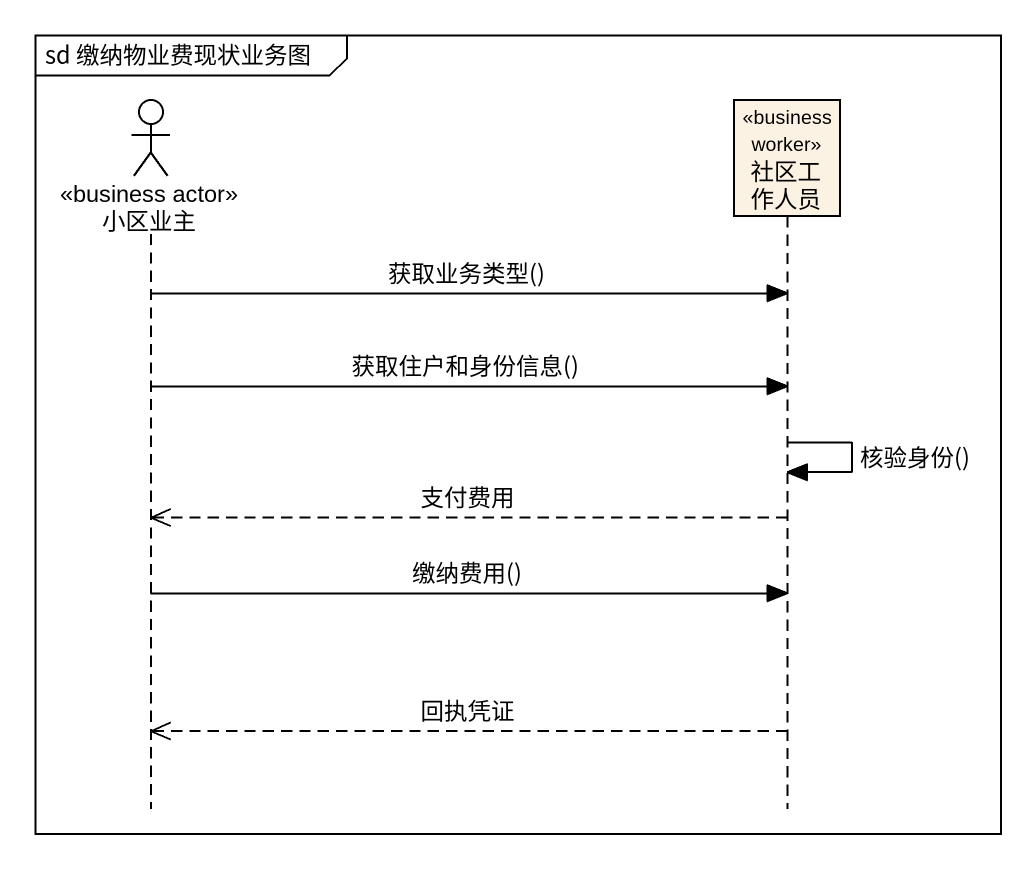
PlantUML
@startuml
mainframe sd 缴纳物业费现状业务图
hide footbox
actor 小区业主 <<business actor>>
participant 社区工作人员 <<business worker>>

小区业主 -> 社区工作人员 : 获取业务类型()
小区业主 -> 社区工作人员 : 获取住户和身份信息()
社区工作人员 -> 社区工作人员 : 核验身份()
社区工作人员 -->> 小区业主 : 支付费用
小区业主 -> 社区工作人员 : 缴纳费用()
社区工作人员 -->> 小区业主 : 回执凭证
@enduml
